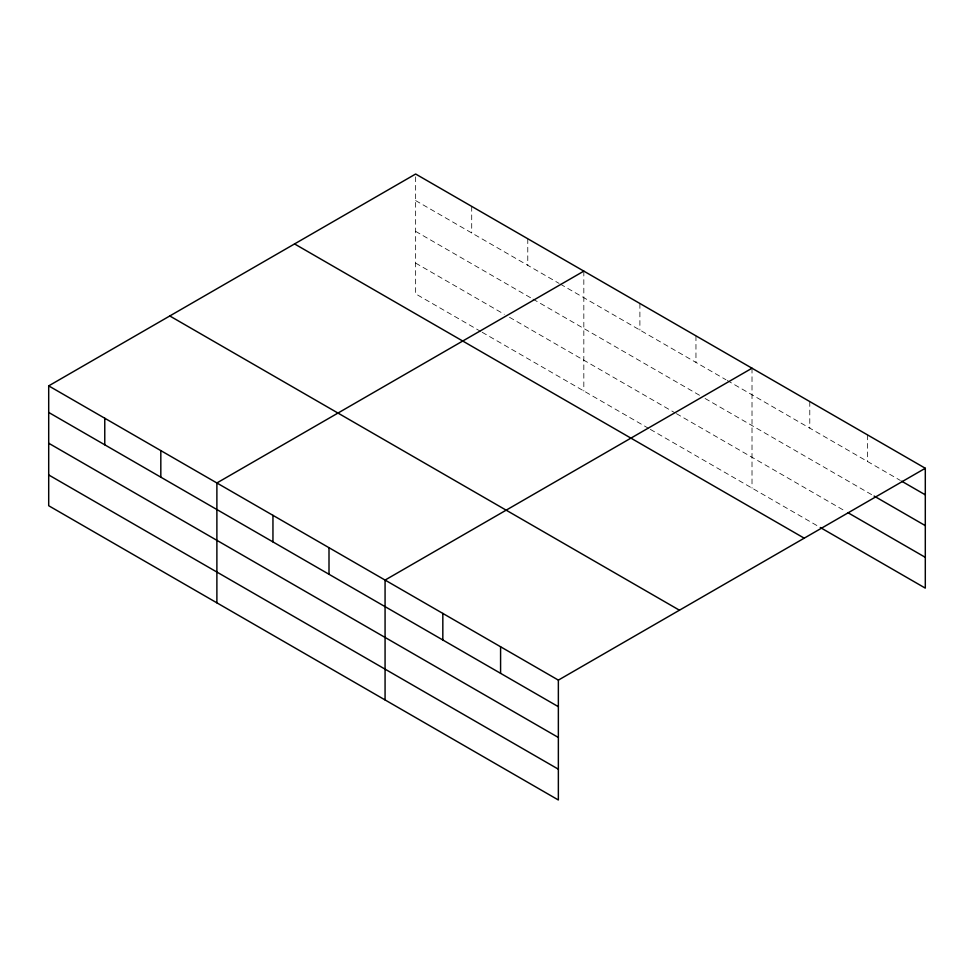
<?xml version="1.0" encoding="UTF-8"?>
<svg xmlns="http://www.w3.org/2000/svg" width="974" height="974" viewBox="0 0 974 974"><rect width="100%" height="100%" fill="white"/><g stroke="black" fill="none" stroke-linecap="round" stroke-linejoin="round"><path stroke-width="0.73" stroke-dasharray="4.87 3.65" d="M415.642 200.583L559.064 283.385M560.367 284.14L725.947 379.738M727.249 380.493L900.353 480.438M415.642 231.374L531.682 298.373M532.985 299.115L699.868 395.468M705.079 398.476L872.789 495.303M415.642 263.09L504.301 314.285M509.512 317.293L675.092 412.891M676.394 413.633L845.225 511.107M480.839 331.513L415.642 293.88L415.642 174.017M482.142 332.268L649.025 428.621M650.328 429.376L818.964 526.739M867.542 434.915L867.542 461.481M809.784 401.568L809.784 428.134M752.013 368.221L752.013 488.084M695.96 335.847L695.96 362.425M639.894 303.486L639.894 330.052M583.828 271.125L583.828 390.988M527.774 238.752L527.774 265.318M471.708 206.391L471.708 232.956"/><path stroke-width="1.46" d="M558.358 737.476L558.358 680.12L48.7 385.874L48.7 505.737L558.358 799.983L558.358 737.476L48.7 443.231M48.7 385.874L415.642 174.017L925.3 468.263L925.3 588.126L820.278 527.494M583.828 271.125L216.885 482.97L216.885 602.833M752.013 368.221L385.071 580.078L385.071 699.941M558.358 680.12L925.3 468.263M901.668 481.193L925.3 494.829M874.104 496.058L925.3 525.619M847.843 512.628L925.3 557.335M294.55 243.926L804.207 538.172M169.793 315.966L679.45 610.211M48.7 412.44L558.358 706.686M48.7 474.947L558.358 769.192M500.587 646.773L500.587 673.338M442.829 613.425L442.829 639.991M329.005 547.705L329.005 574.283M272.951 515.343L272.951 541.909M160.82 450.609L160.82 477.175M104.766 418.236L104.766 444.814"/></g></svg>
